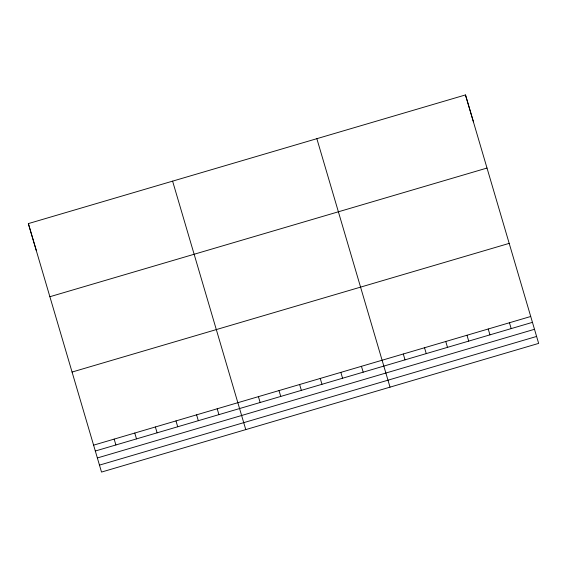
<?xml version="1.0" encoding="UTF-8"?>
<svg xmlns="http://www.w3.org/2000/svg" width="567" height="567" viewBox="0 0 567 567"><rect width="100%" height="100%" fill="white"/><g stroke="black" fill="none" stroke-linecap="round" stroke-linejoin="round"><path stroke-width="0.85" d="M465.479 94.93L538.65 343.396L101.521 472.07L28.35 223.604L465.479 94.93L473.452 121.827M49.868 296.725L486.996 168.052M72.037 372.058L509.166 243.385M93.548 445.173L530.684 316.499M95.284 451.027L532.42 322.354M97.34 457.966L534.475 329.299M99.459 465.124L536.595 336.451M509.449 322.751L511.186 328.605M488.222 329.002L489.952 334.849M466.988 335.246L468.718 341.1M445.754 341.497L447.491 347.351M424.52 347.748L426.256 353.602M403.293 353.999L405.022 359.854M390.025 387.141L316.854 138.681M361.448 366.317L363.185 372.165M340.845 372.377L342.574 378.232M320.235 378.444L321.971 384.298M299.631 384.511L301.361 390.365M279.021 390.578L280.757 396.432M258.41 396.645L260.147 402.499M245.773 429.609L172.602 181.142M217.196 408.779L218.933 414.626M196.593 414.846L198.322 420.693M175.983 420.905L177.712 426.76M155.372 426.972L157.109 432.827M134.769 433.039L136.498 438.893M114.158 439.106L115.895 444.96M28.35 223.604L36.316 250.501"/></g></svg>
